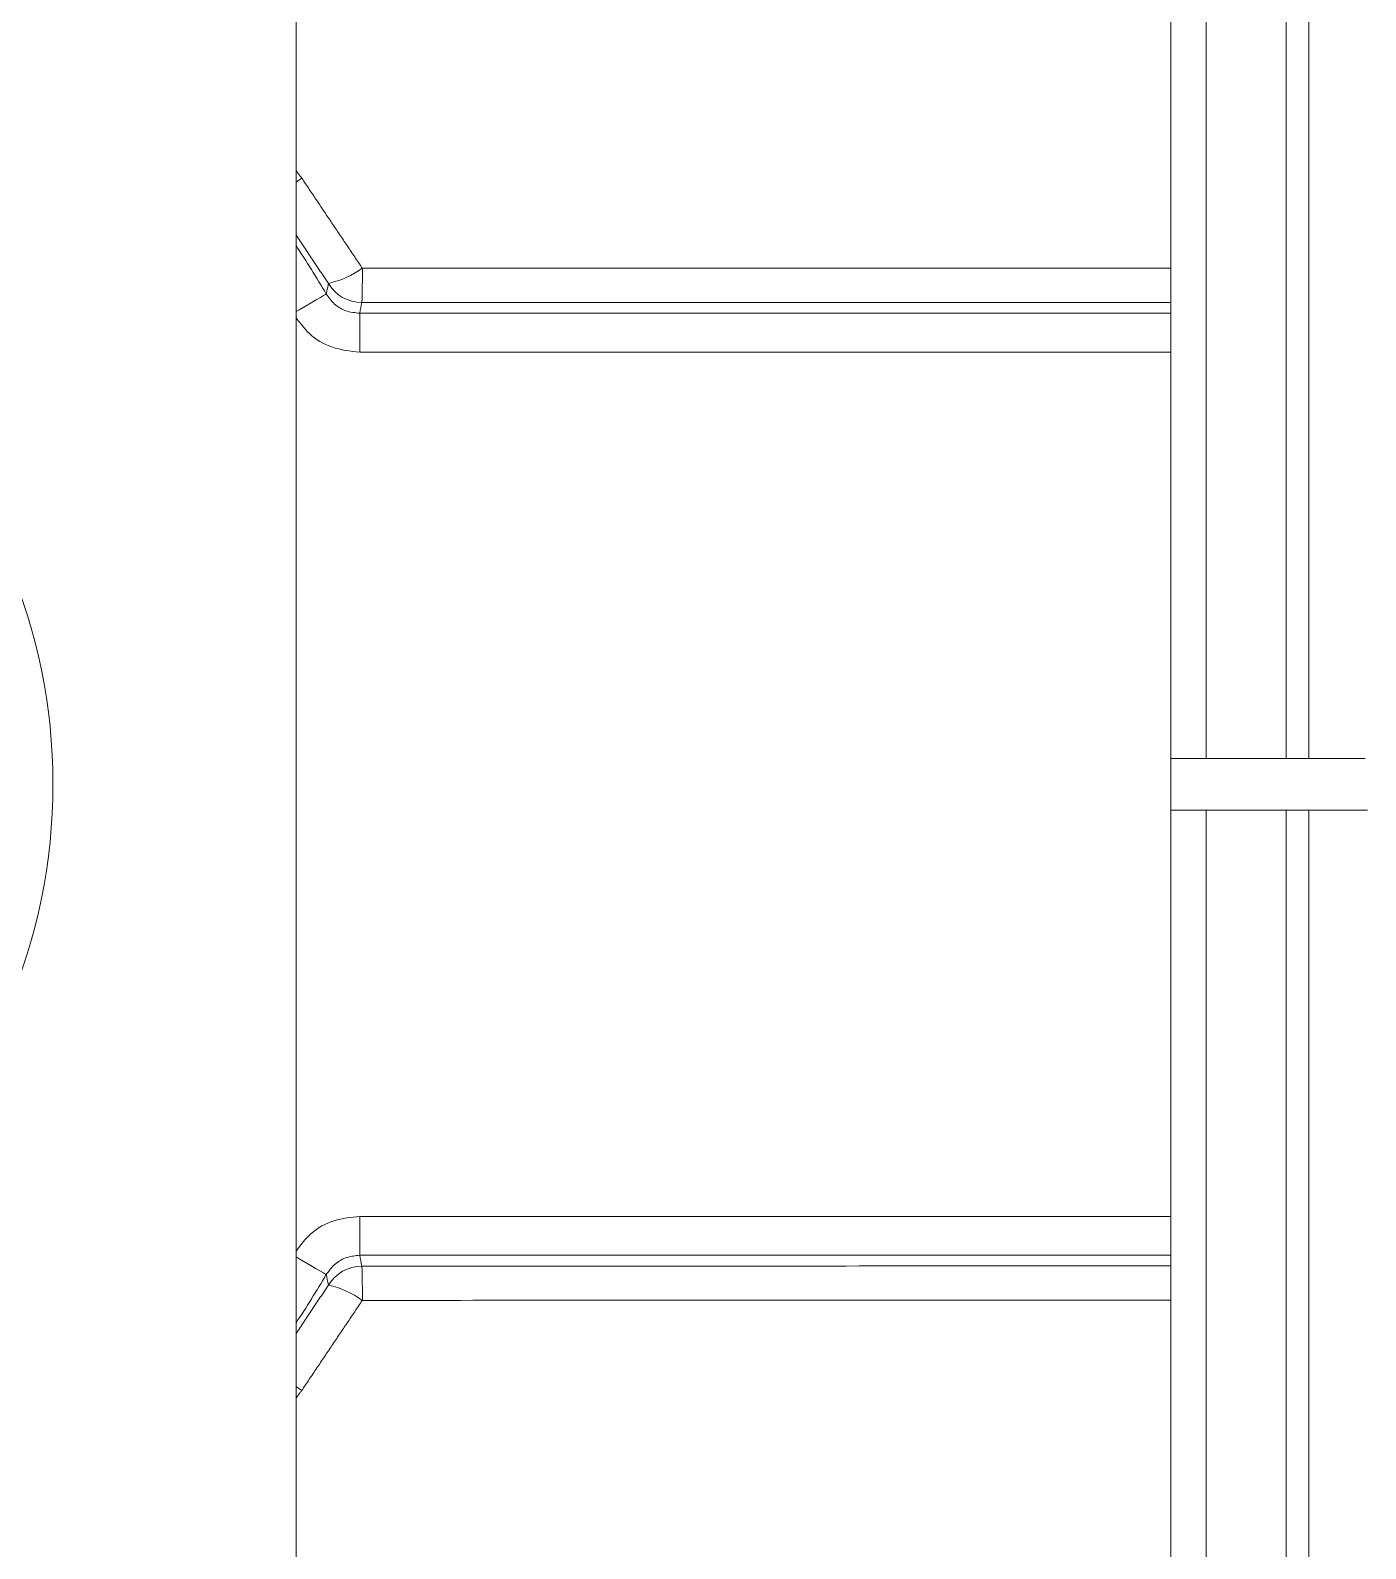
# Model space of a CAD drawing. Extents: x 2 to 136, y 1 to 99.
# Drawn here: x 10.658 to 11.688, y 44.7 to 45.872 of the extents above; entities that cross this region are included whole.
import ezdxf

# ---------------------------------------------------------------- set-up
doc = ezdxf.new("R2010")
doc.units = 0
doc.header["$MEASUREMENT"] = 0
doc.linetypes.add('SLD-Solid', pattern=[0])
doc.layers.add('OBJECT', color=7, linetype='CONTINUOUS')

msp = doc.modelspace()

# ---------------------------------------------------------------- linework, layer by layer
at = {"layer": 'OBJECT', "linetype": 'SLD-Solid', "lineweight": 15}
for p, q in [((10.8633, 53.47), (10.8633, 44.4974)), ((11.5383, 45.688), (11.5383, 47.2356)), ((11.6447, 45.31), (11.6447, 47.0698)), ((11.6273, 46.2977), (11.6273, 45.31)), ((11.5654, 45.31), (11.5654, 46.2777)), ((10.8677, 45.7576), (10.8633, 45.7544)), ((11.5383, 45.688), (11.5383, 45.6615)), ((11.5383, 45.6615), (11.5383, 45.6533)), ((10.9125, 45.6233), (10.9125, 45.6533)), ((10.9125, 45.6533), (11.5383, 45.6533)), ((11.5383, 45.6533), (11.5383, 45.6233)), ((11.5383, 45.6233), (10.9125, 45.6233)), ((11.5383, 45.6233), (11.5383, 44.9567)), ((11.5654, 45.31), (11.5383, 45.31)), ((11.5383, 45.27), (11.5654, 45.27)), ((11.5654, 44.3023), (11.5654, 45.27)), ((11.6273, 45.27), (11.6273, 44.2823)), ((11.6447, 43.5102), (11.6447, 45.27)), ((10.9125, 44.9567), (11.5383, 44.9567)), ((10.9125, 44.9567), (10.9125, 44.9267)), ((11.5383, 44.9567), (11.5383, 44.9267)), ((11.5383, 44.9267), (10.9125, 44.9267)), ((11.5383, 44.9267), (11.5383, 44.9185)), ((11.5383, 44.9185), (11.5383, 44.892)), ((11.5383, 43.3444), (11.5383, 44.892)), ((10.8677, 44.8224), (10.8633, 44.8256))]:
    msp.add_line(p, q, dxfattribs=at)
at = {"layer": 'OBJECT', "linetype": 'SLD-Solid', "lineweight": 15, "flags": 128}
for points in [[(10.8633, 45.6546), (10.8657, 45.656), (10.8705, 45.6588), (10.875, 45.6614), (10.8789, 45.6637), (10.8821, 45.6655), (10.8845, 45.6669), (10.886, 45.6678), (10.8866, 45.6682)], [(10.8633, 44.9254), (10.8657, 44.924), (10.8705, 44.9212), (10.875, 44.9186), (10.8789, 44.9163), (10.8821, 44.9145), (10.8845, 44.9131), (10.886, 44.9122), (10.8866, 44.9118)]]:
    msp.add_lwpolyline(points, dxfattribs=at)
at = {"layer": 'OBJECT', "linetype": 'SLD-Solid', "lineweight": 15}
msp.add_circle((10.2383, 45.29), 0.4375, dxfattribs=at)
for centre, radius, start, end in [((10.2383, 45.29), 0.7505, 30.2571, 33.6165), ((10.8733, 45.7446), 0.0699, 282.3676, 306.0438), ((10.3723, 45.6824), 0.5422, 357.8025, 0.595), ((10.9141, 45.6916), 0.03, 210.7507, 269.995), ((10.2383, 45.29), 0.7505, 326.3835, 329.7429), ((10.9141, 44.8883), 0.03, 90.0044, 149.2499), ((10.3723, 44.8976), 0.5422, 359.405, 2.1975), ((10.8733, 44.8354), 0.0699, 53.9553, 77.6333)]:
    msp.add_arc(centre, radius, start, end, dxfattribs=at)
for centre, start_param, end_param in [((10.2383, 45.8818), 4.464869, 4.474105), ((10.2383, 44.6982), 4.950673, 4.959909)]:
    msp.add_ellipse(centre, major_axis=(0, 0.9328), ratio=0.745432, start_param=start_param, end_param=end_param, dxfattribs=at)
for points in [[(10.8633, 45.7634), (10.8677, 45.7576)], [(10.8677, 45.7576), (10.9144, 45.6881)], [(10.8883, 45.6763), (10.8633, 45.7137)], [(11.6447, 45.31), (11.6273, 45.31)], [(11.6273, 45.27), (11.6447, 45.27)], [(10.8633, 44.8663), (10.8883, 44.9037)], [(10.9144, 44.8919), (10.8677, 44.8224)], [(10.8677, 44.8224), (10.8633, 44.8166)]]:
    msp.add_open_spline(points, degree=1, dxfattribs=at)
for points, knots in [([(10.9144, 45.6881), (11.0155, 45.688), (11.2235, 45.688), (11.4314, 45.688), (11.5383, 45.688)], [0, 0, 0, 0, 0.486, 1, 1, 1, 1]), ([(10.8866, 45.6682), (10.8867, 45.6684), (10.8872, 45.6707), (10.8877, 45.6734), (10.8882, 45.6759), (10.8883, 45.6763)], [0, 0, 0, 0, 0.095661, 0.848073, 1, 1, 1, 1]), ([(10.8866, 45.6682), (10.8886, 45.6654), (10.8926, 45.66), (10.9018, 45.6544), (10.9089, 45.6537), (10.9125, 45.6533)], [0, 0, 0, 0, 0.323786, 0.647476, 1, 1, 1, 1]), ([(11.5383, 45.6615), (11.4314, 45.6615), (11.2233, 45.6616), (11.0152, 45.6616), (10.9141, 45.6616)], [0, 0, 0, 0, 0.514, 1, 1, 1, 1]), ([(10.9125, 45.6233), (10.9052, 45.6241), (10.8912, 45.6257), (10.8737, 45.6358), (10.8665, 45.6456), (10.8633, 45.6499)], [0, 0, 0, 0, 0.377496, 0.724074, 1, 1, 1, 1]), ([(11.6273, 45.31), (11.6262, 45.31), (11.6241, 45.31), (11.6125, 45.31), (11.5961, 45.31), (11.5793, 45.31), (11.5689, 45.31), (11.5654, 45.31)], [0, 0, 0, 0, 0.222101, 0.444199, 0.666298, 0.888389, 1, 1, 1, 1]), ([(11.6882, 45.31), (11.6875, 45.31), (11.68, 45.31), (11.6672, 45.31), (11.6531, 45.31), (11.6462, 45.31), (11.6451, 45.31), (11.6447, 45.31)], [0, 0, 0, 0, 0.028744, 0.306032, 0.583321, 0.860616, 1, 1, 1, 1]), ([(11.5654, 45.27), (11.5724, 45.27), (11.5863, 45.27), (11.6049, 45.27), (11.6189, 45.27), (11.6259, 45.27), (11.6269, 45.27), (11.6273, 45.27)], [0, 0, 0, 0, 0.222088, 0.444175, 0.666265, 0.888359, 1, 1, 1, 1]), ([(11.6447, 45.27), (11.6458, 45.27), (11.6479, 45.27), (11.6596, 45.27), (11.6741, 45.27), (11.6854, 45.27), (11.69, 45.27)], [0, 0, 0, 0, 0.271385, 0.54277, 0.814152, 1, 1, 1, 1]), ([(10.8633, 44.93), (10.867, 44.9348), (10.8746, 44.945), (10.8924, 44.9546), (10.9058, 44.956), (10.9125, 44.9567)], [0, 0, 0, 0, 0.307949, 0.653974, 1, 1, 1, 1]), ([(10.9125, 44.9267), (10.9092, 44.9264), (10.9024, 44.9257), (10.893, 44.9205), (10.8888, 44.9148), (10.8866, 44.9118)], [0, 0, 0, 0, 0.323545, 0.647123, 1, 1, 1, 1]), ([(10.8883, 44.9037), (10.8882, 44.9042), (10.8877, 44.9068), (10.8871, 44.9095), (10.8867, 44.9117), (10.8866, 44.9118)], [0, 0, 0, 0, 0.188102, 0.940515, 1, 1, 1, 1]), ([(10.9141, 44.9184), (11.0152, 44.9184), (11.2233, 44.9184), (11.4314, 44.9185), (11.5383, 44.9185)], [0, 0, 0, 0, 0.486, 1, 1, 1, 1]), ([(11.5383, 44.892), (11.4314, 44.892), (11.2235, 44.892), (11.0155, 44.892), (10.9144, 44.8919)], [0, 0, 0, 0, 0.514, 1, 1, 1, 1])]:
    msp.add_open_spline(points, degree=3, knots=knots, dxfattribs=at)

doc.saveas('drawing.dxf')
